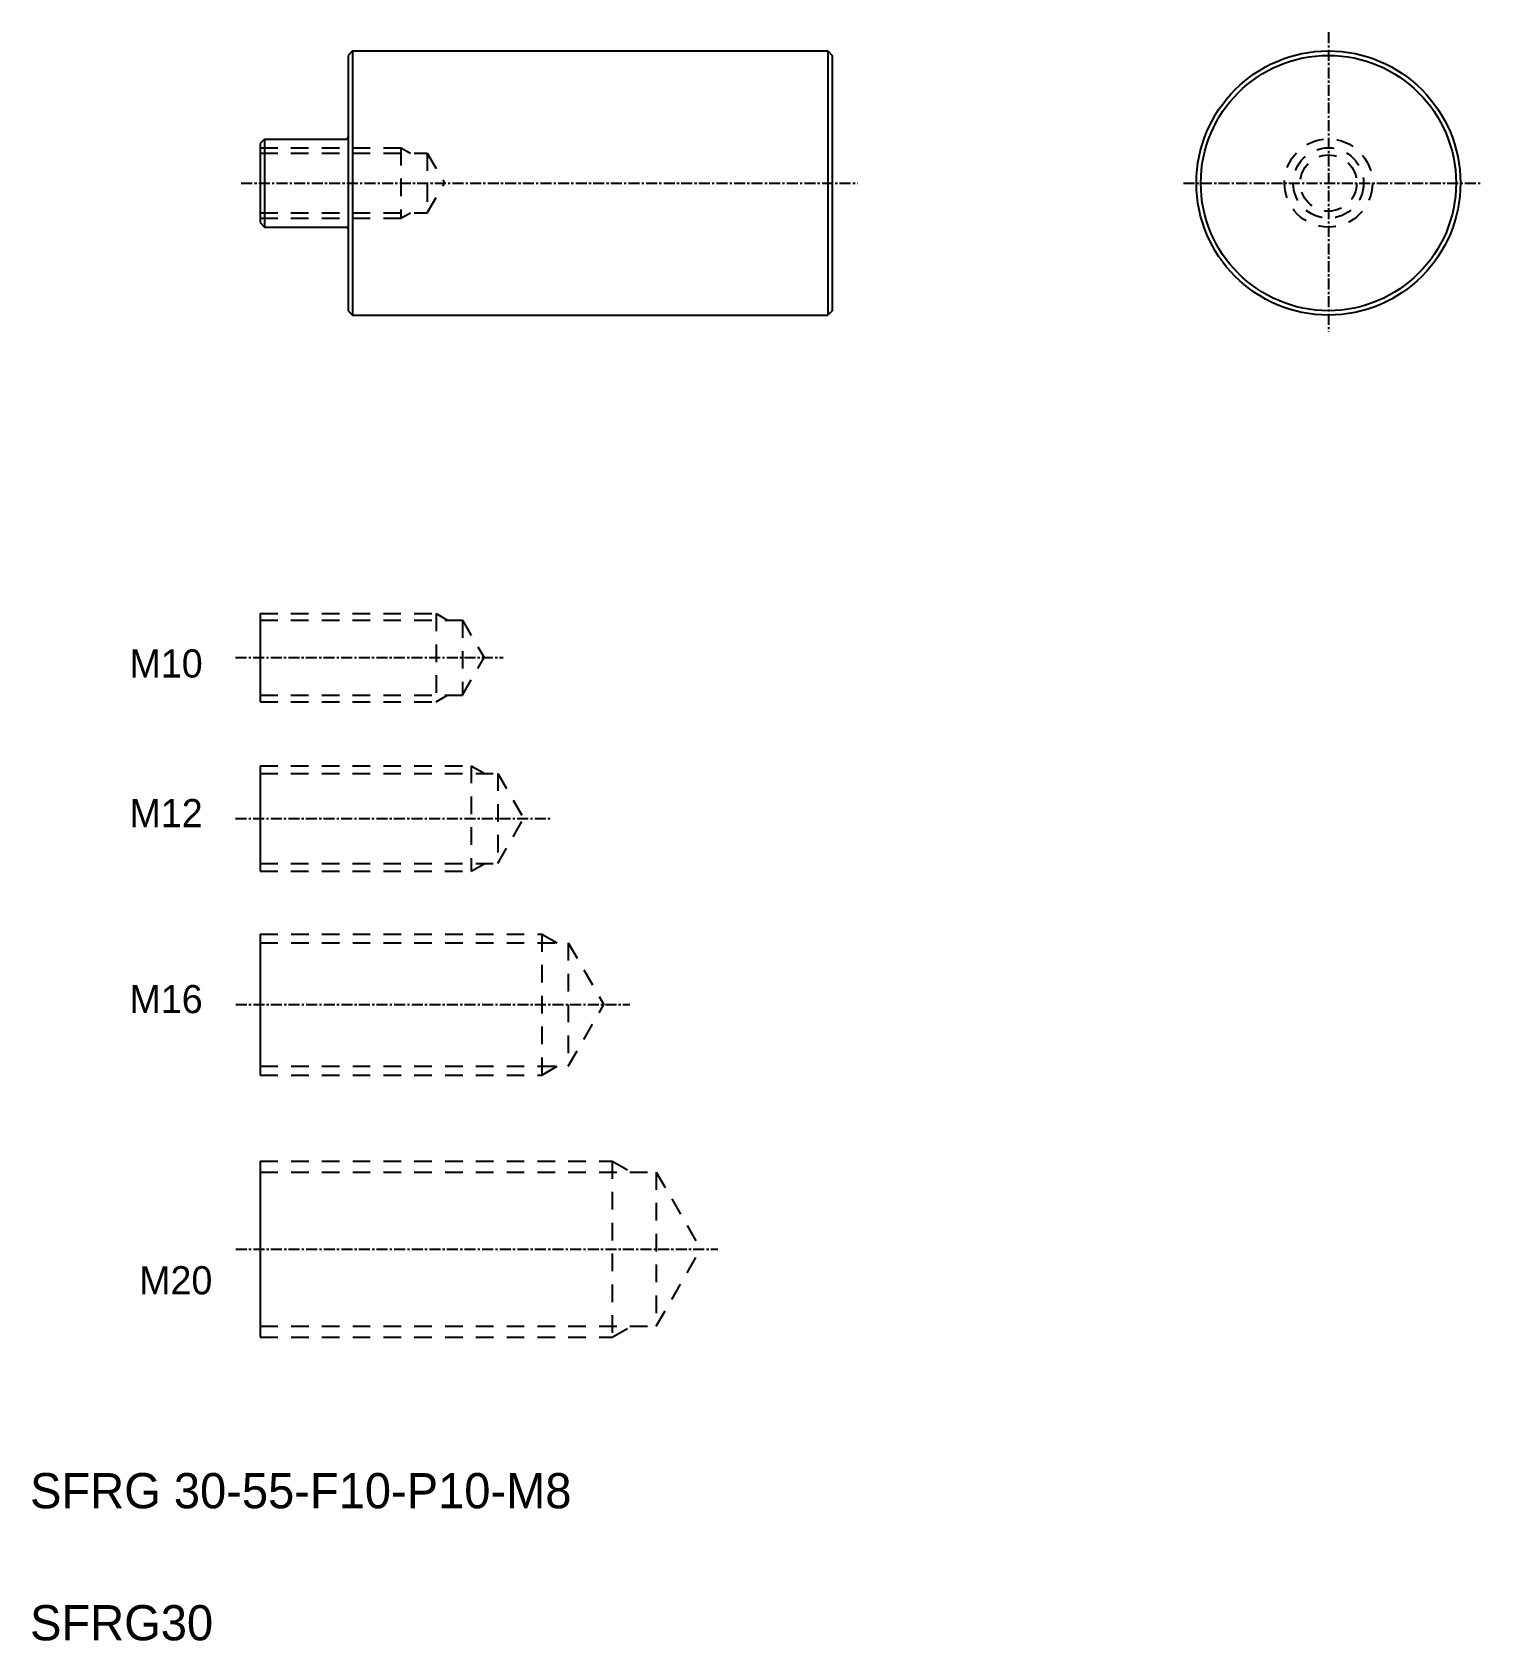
# Model space of a CAD drawing. Extents: x 140 to 305, y 41 to 224.
import ezdxf
from ezdxf.enums import TextEntityAlignment as Align

# ---------------------------------------------------------------- set-up
doc = ezdxf.new("R2010")
doc.units = 0
doc.linetypes.add('CENTER', pattern=[2, 1.25, -0.25, 0.25, -0.25])
doc.linetypes.add('DASHED', pattern=[3.5, 2, -1.5])
doc.layers.get('0').update_dxf_attribs({"linetype": 'CONTINUOUS'})
doc.layers.add('CENTER', color=1, linetype='CENTER')

msp = doc.modelspace()

# ---------------------------------------------------------------- linework, layer by layer
at = {"color": 7, "linetype": 'CONTINUOUS'}
for p, q in [((176.38, 221.64), (175.88, 221.14)), ((175.88, 221.14), (175.88, 192.14)), ((176.38, 221.64), (230.38, 221.64)), ((176.38, 221.64), (176.38, 191.64)), ((230.38, 221.64), (230.38, 191.64)), ((230.38, 221.64), (230.88, 221.14)), ((230.88, 221.14), (230.88, 192.14)), ((166.38, 211.64), (165.88, 211.14)), ((165.88, 211.14), (165.88, 202.14)), ((166.38, 211.64), (175.68, 211.64)), ((166.38, 211.64), (166.38, 201.64)), ((165.88, 202.14), (166.38, 201.64)), ((166.38, 201.64), (175.68, 201.64)), ((175.88, 192.14), (176.38, 191.64)), ((230.88, 192.14), (230.38, 191.64)), ((176.38, 191.64), (230.38, 191.64)), ((165.88, 157.73), (165.88, 147.73)), ((165.88, 140.46), (165.88, 128.46)), ((165.9, 121.32), (165.9, 105.32)), ((165.9, 95.54), (165.9, 75.54))]:
    msp.add_line(p, q, dxfattribs=at)
at = {"color": 3, "linetype": 'DASHED'}
for p, q in [((165.88, 210.64), (181.88, 210.64)), ((181.88, 210.64), (181.88, 202.64)), ((181.88, 210.64), (182.96, 210.02)), ((165.88, 210.02), (184.88, 210.02)), ((184.88, 210.02), (184.88, 203.27)), ((184.88, 210.02), (186.83, 206.64)), ((184.88, 203.27), (186.83, 206.64)), ((165.88, 203.27), (184.88, 203.27)), ((181.88, 202.64), (182.96, 203.27)), ((165.88, 202.64), (181.88, 202.64)), ((165.88, 157.73), (185.88, 157.73)), ((185.88, 157.73), (185.88, 147.73)), ((185.88, 157.73), (187.18, 156.98)), ((165.88, 156.98), (188.88, 156.98)), ((188.88, 156.98), (188.88, 148.48)), ((188.88, 156.98), (191.33, 152.73)), ((188.88, 148.48), (191.33, 152.73)), ((165.88, 148.48), (188.88, 148.48)), ((185.88, 147.73), (187.18, 148.48)), ((165.88, 147.73), (185.88, 147.73)), ((165.88, 140.46), (189.88, 140.46)), ((165.88, 139.59), (192.88, 139.59)), ((189.88, 140.46), (189.88, 128.46)), ((189.88, 140.46), (191.4, 139.59)), ((192.88, 139.59), (192.88, 129.34)), ((192.88, 139.59), (195.84, 134.46)), ((192.88, 129.34), (195.84, 134.46)), ((165.88, 129.34), (192.88, 129.34)), ((165.88, 128.46), (189.88, 128.46)), ((189.88, 128.46), (191.4, 129.34)), ((165.9, 121.32), (197.9, 121.32)), ((197.9, 121.32), (197.9, 105.32)), ((197.9, 121.32), (199.63, 120.32)), ((165.9, 120.32), (200.9, 120.32)), ((200.9, 120.32), (200.9, 106.32)), ((200.9, 120.32), (204.94, 113.32)), ((200.9, 106.32), (204.94, 113.32)), ((165.9, 106.32), (200.9, 106.32)), ((197.9, 105.32), (199.63, 106.32)), ((165.9, 105.32), (197.9, 105.32)), ((165.9, 95.54), (205.9, 95.54)), ((205.9, 95.54), (208.07, 94.29)), ((205.9, 95.54), (205.9, 75.54)), ((165.9, 94.29), (210.9, 94.29)), ((210.9, 94.29), (210.9, 76.79)), ((210.9, 94.29), (215.95, 85.54)), ((210.9, 76.79), (215.95, 85.54)), ((165.9, 76.79), (210.9, 76.79)), ((205.9, 75.54), (208.07, 76.79)), ((165.9, 75.54), (205.9, 75.54))]:
    msp.add_line(p, q, dxfattribs=at)
for p, q in [((168.7, 211.64), (168.7, 211.64)), ((171.03, 211.64), (171.03, 211.64))]:
    msp.add_line(p, q)
for radius in [15, 14.5]:
    msp.add_circle((287.29, 206.64), radius)
for radius in [5, 4, 3.2]:
    msp.add_circle((287.29, 206.64), radius, dxfattribs=at)
at = {"color": 7, "linetype": 'CONTINUOUS'}
for centre, start, end in [((175.68, 211.84), 270, 0), ((175.68, 201.44), 0, 90)]:
    msp.add_arc(centre, 0.2, start, end, dxfattribs=at)
at = {"layer": 'CENTER', "color": 1, "linetype": 'CENTER'}
for p, q in [((287.29, 223.78), (287.29, 189.74)), ((163.74, 206.64), (233.77, 206.64)), ((270.8, 206.64), (304.72, 206.64)), ((163.09, 152.73), (193.5, 152.73)), ((163.09, 134.46), (198.83, 134.46)), ((163.11, 113.32), (207.9, 113.32)), ((163.11, 85.54), (217.9, 85.54))]:
    msp.add_line(p, q, dxfattribs=at)

# ---------------------------------------------------------------- texts
at = {"color": 7, "linetype": 'CONTINUOUS'}
for s, p in [('M10', (159.35, 152.07)), ('M12', (159.35, 135.07)), ('M16', (159.35, 113.95)), ('M20', (160.45, 82.01))]:
    msp.add_text(s, height=3.2, dxfattribs=at).set_placement(p, align=Align.MIDDLE_RIGHT)
for s, p in [('SFRG 30-55-F10-P10-M8', (139.73, 56.11)), ('SFRG30', (139.73, 41.11))]:
    msp.add_text(s, height=4).set_placement(p)

doc.saveas('drawing.dxf')
